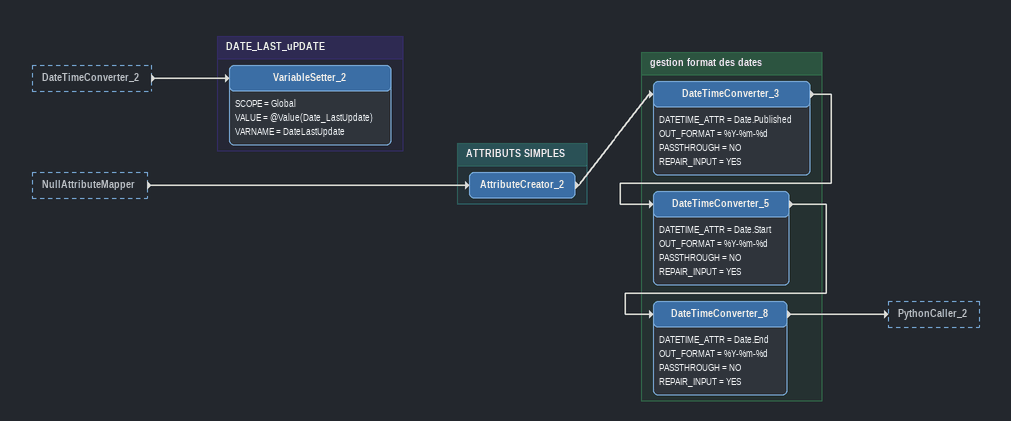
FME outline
DateTimeConverter_2 [outside]
    -> VariableSetter_2
NullAttributeMapper [outside]
    -> AttributeCreator_2

Bookmark: ATTRIBUTS SIMPLES
AttributeCreator_2
    -> DateTimeConverter_3

Bookmark: gestion format des dates
DateTimeConverter_3
    DATETIME_ATTR = Date.Published
    OUT_FORMAT = %Y-%m-%d
    PASSTHROUGH = NO
    REPAIR_INPUT = YES
    -> DateTimeConverter_5
DateTimeConverter_5
    DATETIME_ATTR = Date.Start
    OUT_FORMAT = %Y-%m-%d
    PASSTHROUGH = NO
    REPAIR_INPUT = YES
    -> DateTimeConverter_8
DateTimeConverter_8
    DATETIME_ATTR = Date.End
    OUT_FORMAT = %Y-%m-%d
    PASSTHROUGH = NO
    REPAIR_INPUT = YES
    -> PythonCaller_2

Bookmark: DATE_LAST_uPDATE
VariableSetter_2
    SCOPE = Global
    VALUE = @Value(Date_LastUpdate)
    VARNAME = DateLastUpdate
